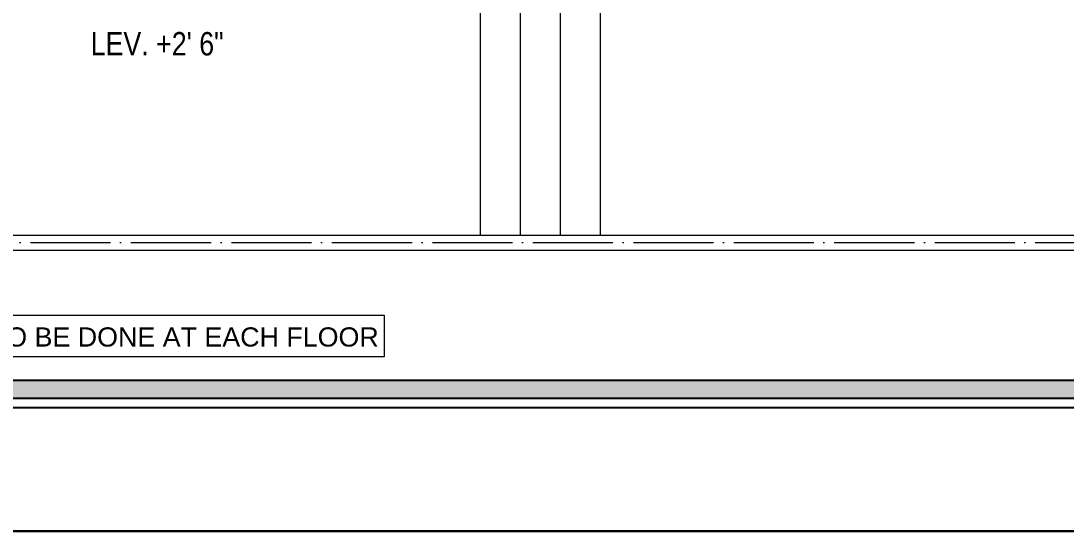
# Model space of a CAD drawing. Header units: millimetres. Extents: x 56222 to 3066687, y -650199 to -121287.
# Drawn here: x 140302.3 to 140615.4, y -177505.9 to -177353 of the extents above; entities that cross this region are included whole.
import ezdxf

# ---------------------------------------------------------------- set-up
doc = ezdxf.new("R2010")
doc.units = ezdxf.units.MM
doc.header["$MEASUREMENT"] = 0
doc.linetypes.add('ACAD_ISO04W100', pattern=[30, 24, -3, 0, -3])
doc.linetypes.add('DASHED', pattern=[0.75, 0.5, -0.25])
for name, color, linetype, lineweight in [('Electrical', 84, 'Continuous', 30), ('furniture dimensions', 1, 'DASHED', 0), ('GROUND FLOOR', 7, 'Continuous', 9), ('NAME PLATE', 7, 'Continuous', 25), ('XX~SLAB ( BEAM )~ ( DIM )', 7, 'Continuous', 9)]:
    doc.layers.add(name, color=color, linetype=linetype, lineweight=lineweight)
doc.layers.add('GROUND FLOOR  ( Text )', color=251, linetype='Continuous')
doc.styles.add("Cn_BT_0'-0", font='swissc.ttf')
doc.styles.get("Standard").update_dxf_attribs({"font": 'arial.ttf', "height": 6})

# ---------------------------------------------------------------- blocks, each defined once
blk = doc.blocks.new('LAYOUT FILE')
at = {"layer": 'NAME PLATE', "true_color": 0xd39e00}
h = blk.add_hatch(color=42, dxfattribs=at)
h.paths.add_polyline_path([(3346889.83, -513806.18), (3346889.83, -514260.7), (3347535.56, -514260.7), (3347535.56, -513806.18)])
h.paths.add_polyline_path([(3346894.36, -513810.71), (3347531.03, -513810.71), (3347531.03, -514256.17), (3346894.36, -514256.17)], flags=16)
at = {"layer": 'NAME PLATE', "color": 42, "true_color": 0xd39e00}
for points in [[(3346887.56, -513803.91), (3347537.83, -513803.91), (3347537.83, -514262.96), (3346887.56, -514262.96)], [(3346889.83, -513806.18), (3347535.56, -513806.18), (3347535.56, -514260.7), (3346889.83, -514260.7)], [(3346894.36, -513810.71), (3347531.03, -513810.71), (3347531.03, -514256.17), (3346894.36, -514256.17)]]:
    blk.add_lwpolyline(points, close=True, dxfattribs=at)

msp = doc.modelspace()

# ---------------------------------------------------------------- linework, layer by layer
at = {"layer": 'furniture dimensions', "color": 18, "linetype": 'Continuous', "lineweight": 0, "ltscale": 10, "true_color": 0x000000}
msp.add_lwpolyline([(140411.1399, -177453.711), (140137.1189, -177453.711), (140137.1189, -177441.2218), (140411.1399, -177441.2218)], close=True, dxfattribs=at)
at = {"layer": 'GROUND FLOOR'}
for p, q in [((140439.8502, -177304.9795), (140439.8502, -177417.2295)), ((140451.8502, -177304.9795), (140451.8502, -177417.2295)), ((140463.8502, -177304.9795), (140463.8502, -177417.2295)), ((140475.8502, -177304.9795), (140475.8502, -177417.2295)), ((140217.1002, -177417.2295), (140712.8502, -177417.2295)), ((140212.6002, -177421.7295), (140712.8502, -177421.7295))]:
    msp.add_line(p, q, dxfattribs=at)
at = {"layer": 'GROUND FLOOR', "color": 1, "linetype": 'ACAD_ISO04W100'}
msp.add_lwpolyline([(140712.8502, -176956.9795), (140214.8502, -176956.9795), (140214.8502, -177419.4795), (140712.8502, -177419.4795)], dxfattribs=at)
at = {"layer": 'XX~SLAB ( BEAM )~ ( DIM )', "color": 3, "lineweight": 30}
msp.add_lwpolyline([(142840.5563, -176852.8868), (140057.6713, -176852.8868), (140057.6713, -177505.9443), (142840.5563, -177505.9443)], close=True, dxfattribs=at)

# ---------------------------------------------------------------- block references
at = {"layer": 'NAME PLATE', "lineweight": 0, "xscale": 1.209046105522275, "yscale": 1.209046105522275, "zscale": 1.209046105522275}
msp.add_blockref('LAYOUT FILE', (-3906421.2053, 444298.6509, 0.1256), dxfattribs=at)

# ---------------------------------------------------------------- texts
at = {"layer": 'Electrical', "color": 0, "transparency": 33554687}
msp.add_text('NOTE: WIFI POINT CONNECTION NEED TO BE DONE AT EACH FLOOR', height=5.7509, dxfattribs=at).set_placement((140139.4605, -177450.6319, -0.1315))
at = {"layer": 'GROUND FLOOR  ( Text )', "color": 1, "insert": (140343.0935, -177359.9109), "char_height": 7, "attachment_point": 5, "style": "Cn_BT_0'-0"}
msp.add_mtext('LEV. +2\' 6"', dxfattribs=at)

doc.saveas('drawing.dxf')
